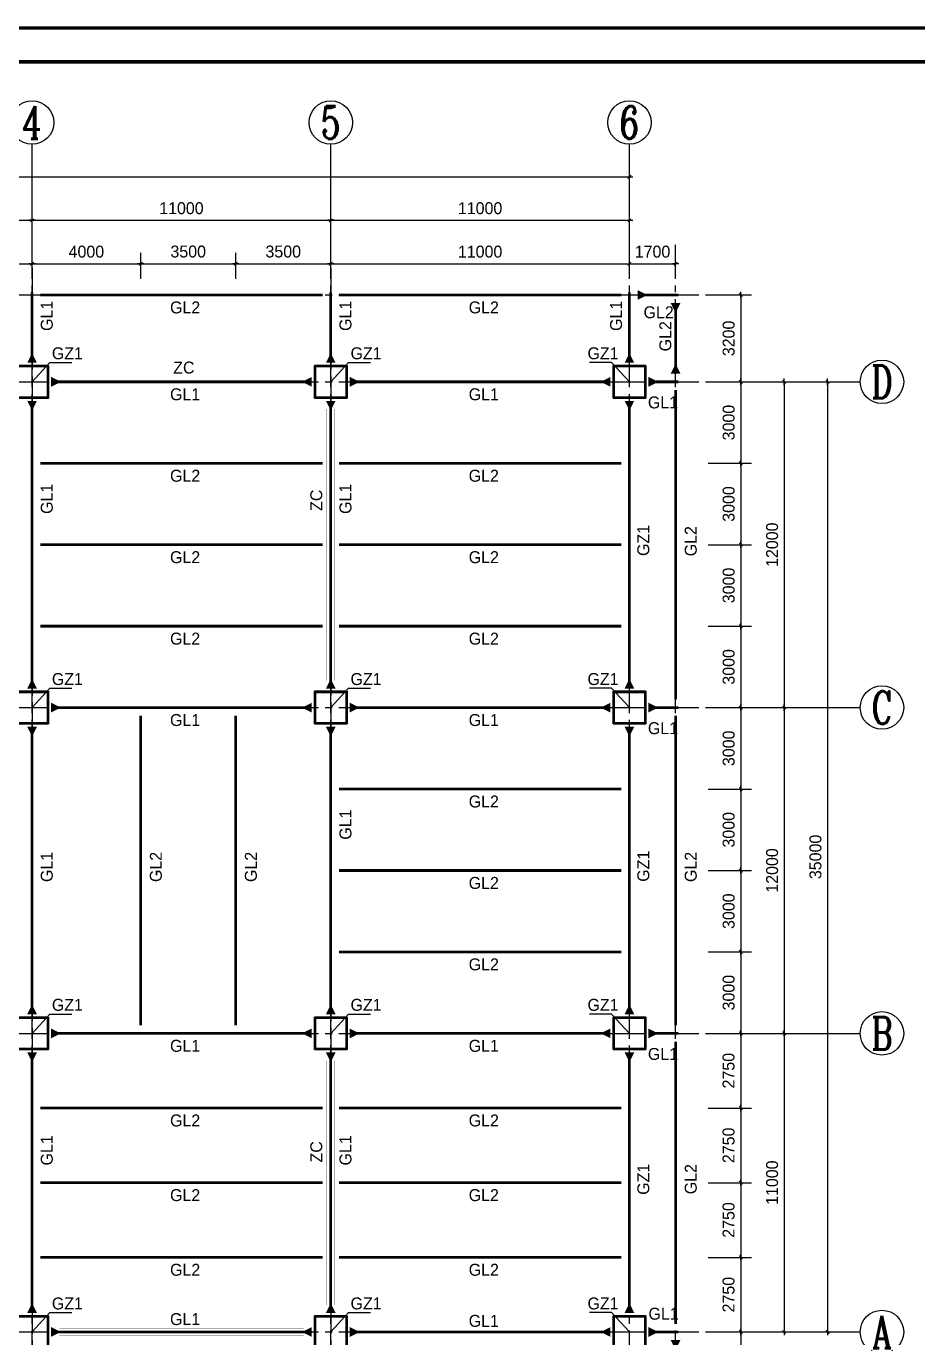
# Model space of a CAD drawing. Extents: x 31132 to 885236, y 345273 to 1212165.
# Drawn here: x 125258 to 141675, y 544387 to 568543 of the extents above; entities that cross this region are included whole.
import ezdxf
from ezdxf.enums import TextEntityAlignment as Align

# ---------------------------------------------------------------- set-up
doc = ezdxf.new("R2010")
doc.units = 0
doc.header["$LTSCALE"] = 1000
doc.linetypes.add('2', pattern=[30, 9, -6, 9, -6])
doc.linetypes.add('CENTER', pattern=[2, 1.25, -0.25, 0.25, -0.25])
doc.layers.get('0').update_dxf_attribs({"linetype": 'CONTINUOUS'})
doc.layers.get('Defpoints').update_dxf_attribs({"linetype": 'CONTINUOUS'})
for name, color, linetype in [('AXIS', 253, 'CENTER'), ('AXIS_NUM', 7, 'CONTINUOUS'), ('TK', 4, 'CONTINUOUS'), ('实线', 7, 'CONTINUOUS'), ('支撑构件', 6, '2'), ('文字说明', 7, 'CONTINUOUS'), ('详图', 9, 'CONTINUOUS'), ('轴线标注', 7, 'CONTINUOUS'), ('钢柱', 2, 'CONTINUOUS')]:
    doc.layers.add(name, color=color, linetype=linetype)
doc.styles.add('STYLE1', font='')
doc.styles.add('TSSD_Axis', font='complex.shx', dxfattribs={"width": 0.7, "bigfont": 'hztxt.shx'})
doc.styles.get('STYLE1').set_extended_font_data('Structure Fonts')
doc.dimstyles.new('副本 DIM200', dxfattribs={"dimtxt": 220, "dimasz": 0.3, "dimexe": 200, "dimexo": 200, "dimgap": 100, "dimtad": 1, "dimdec": 0, "dimlfac": 2, "dimzin": 0, "dimdsep": 46, "dimtxsty": 'STYLE1', "dimblk": 'Studio2', "dimcen": 0, "dimdle": 200, "dimclrd": 6, "dimclre": 6, "dimclrt": 7, "dimazin": 0, "dimtfac": 1, "dimtdec": 0, "dimtix": 1, "dimtmove": 2, "dimatfit": 3, "dimldrblk": 'Studio2', "dimfxl": 200, "dimtolj": 1, "dimtzin": 0, "dimarcsym": 0})

# ---------------------------------------------------------------- blocks, each defined once
blk = doc.blocks.new('Studio2')
blk.add_line((-200, 0), (200, 0))
blk.add_lwpolyline([(-106, -106, 60, 60, 0), (106, 106, 100, 100, 0)], format="xyseb")
blk = doc.blocks.new('*D1901')
at = {"layer": 'Defpoints', "color": 0, "transparency": 16777216}
for p in [(137617, 563593), (137617, 561993), (138416, 561993)]:
    blk.add_point(p, dxfattribs=at)
at = {"layer": '轴线标注', "color": 6, "lineweight": -2, "transparency": 16777216}
for p, q in [((137817, 563593), (138616, 563593)), ((138416, 563593), (138416, 561993)), ((137817, 561993), (138616, 561993))]:
    blk.add_line(p, q, dxfattribs=at)
at = {"layer": '轴线标注', "color": 6, "lineweight": -2, "transparency": 16777216, "xscale": 0.3, "yscale": 0.3, "zscale": 0.3}
for p, rotation in [((138416, 563593), 90), ((138416, 561993), 270)]:
    blk.add_blockref('Studio2', p, dxfattribs=dict(at, rotation=rotation))
at = {"layer": '轴线标注', "color": 7, "transparency": 16777216, "insert": (138194, 562793), "char_height": 220, "attachment_point": 5, "rotation": 90, "style": 'STYLE1'}
blk.add_mtext('\\A1;3200', dxfattribs=at)
blk = doc.blocks.new('*D1902')
at = {"layer": 'Defpoints', "color": 0, "transparency": 16777216}
for p in [(137617, 561993), (137617, 560493), (138416, 560493)]:
    blk.add_point(p, dxfattribs=at)
at = {"layer": '轴线标注', "color": 6, "lineweight": -2, "transparency": 16777216}
for p, q in [((137817, 561993), (138616, 561993)), ((138416, 561993), (138416, 560493)), ((137817, 560493), (138616, 560493))]:
    blk.add_line(p, q, dxfattribs=at)
at = {"layer": '轴线标注', "color": 6, "lineweight": -2, "transparency": 16777216, "xscale": 0.3, "yscale": 0.3, "zscale": 0.3}
for p, rotation in [((138416, 561993), 90), ((138416, 560493), 270)]:
    blk.add_blockref('Studio2', p, dxfattribs=dict(at, rotation=rotation))
at = {"layer": '轴线标注', "color": 7, "transparency": 16777216, "insert": (138194, 561243), "char_height": 220, "attachment_point": 5, "rotation": 90, "style": 'STYLE1'}
blk.add_mtext('\\A1;3000', dxfattribs=at)
blk = doc.blocks.new('*D1903')
at = {"layer": 'Defpoints', "color": 0, "transparency": 16777216}
for p in [(138417, 561993), (138417, 555993), (139216, 555993)]:
    blk.add_point(p, dxfattribs=at)
at = {"layer": '轴线标注', "color": 6, "lineweight": -2, "transparency": 16777216}
for p, q in [((138617, 561993), (139416, 561993)), ((139216, 561993), (139216, 555993)), ((138617, 555993), (139416, 555993))]:
    blk.add_line(p, q, dxfattribs=at)
at = {"layer": '轴线标注', "color": 6, "lineweight": -2, "transparency": 16777216, "xscale": 0.3, "yscale": 0.3, "zscale": 0.3}
for p, rotation in [((139216, 561993), 90), ((139216, 555993), 270)]:
    blk.add_blockref('Studio2', p, dxfattribs=dict(at, rotation=rotation))
at = {"layer": '轴线标注', "color": 7, "transparency": 16777216, "insert": (138994, 558993), "char_height": 220, "attachment_point": 5, "rotation": 90, "style": 'STYLE1'}
blk.add_mtext('\\A1;12000', dxfattribs=at)
blk = doc.blocks.new('*D1904')
at = {"layer": 'Defpoints', "color": 0, "transparency": 16777216}
for p in [(139217, 561993), (139217, 544493), (140016, 544493)]:
    blk.add_point(p, dxfattribs=at)
at = {"layer": '轴线标注', "color": 6, "lineweight": -2, "transparency": 16777216}
for p, q in [((139417, 561993), (140216, 561993)), ((140016, 561993), (140016, 544493)), ((139417, 544493), (140216, 544493))]:
    blk.add_line(p, q, dxfattribs=at)
at = {"layer": '轴线标注', "color": 6, "lineweight": -2, "transparency": 16777216, "xscale": 0.3, "yscale": 0.3, "zscale": 0.3}
for p, rotation in [((140016, 561993), 90), ((140016, 544493), 270)]:
    blk.add_blockref('Studio2', p, dxfattribs=dict(at, rotation=rotation))
at = {"layer": '轴线标注', "color": 7, "transparency": 16777216, "insert": (139792, 553243), "char_height": 220, "attachment_point": 5, "rotation": 90, "style": 'STYLE1'}
blk.add_mtext('\\A1;35000', dxfattribs=at)
blk = doc.blocks.new('*D1905')
at = {"layer": 'Defpoints', "color": 0, "transparency": 16777216}
for p in [(137617, 560493), (137617, 558993), (138416, 558993)]:
    blk.add_point(p, dxfattribs=at)
at = {"layer": '轴线标注', "color": 6, "lineweight": -2, "transparency": 16777216}
for p, q in [((137817, 560493), (138616, 560493)), ((138416, 560493), (138416, 558993)), ((137817, 558993), (138616, 558993))]:
    blk.add_line(p, q, dxfattribs=at)
at = {"layer": '轴线标注', "color": 6, "lineweight": -2, "transparency": 16777216, "xscale": 0.3, "yscale": 0.3, "zscale": 0.3}
for p, rotation in [((138416, 560493), 90), ((138416, 558993), 270)]:
    blk.add_blockref('Studio2', p, dxfattribs=dict(at, rotation=rotation))
at = {"layer": '轴线标注', "color": 7, "transparency": 16777216, "insert": (138194, 559743), "char_height": 220, "attachment_point": 5, "rotation": 90, "style": 'STYLE1'}
blk.add_mtext('\\A1;3000', dxfattribs=at)
blk = doc.blocks.new('*D1906')
at = {"layer": 'Defpoints', "color": 0, "transparency": 16777216}
for p in [(137617, 558993), (137617, 557493), (138416, 557493)]:
    blk.add_point(p, dxfattribs=at)
at = {"layer": '轴线标注', "color": 6, "lineweight": -2, "transparency": 16777216}
for p, q in [((137817, 558993), (138616, 558993)), ((138416, 558993), (138416, 557493)), ((137817, 557493), (138616, 557493))]:
    blk.add_line(p, q, dxfattribs=at)
at = {"layer": '轴线标注', "color": 6, "lineweight": -2, "transparency": 16777216, "xscale": 0.3, "yscale": 0.3, "zscale": 0.3}
for p, rotation in [((138416, 558993), 90), ((138416, 557493), 270)]:
    blk.add_blockref('Studio2', p, dxfattribs=dict(at, rotation=rotation))
at = {"layer": '轴线标注', "color": 7, "transparency": 16777216, "insert": (138194, 558243), "char_height": 220, "attachment_point": 5, "rotation": 90, "style": 'STYLE1'}
blk.add_mtext('\\A1;3000', dxfattribs=at)
blk = doc.blocks.new('*D1907')
at = {"layer": 'Defpoints', "color": 0, "transparency": 16777216}
for p in [(137617, 557493), (137617, 555993), (138416, 555993)]:
    blk.add_point(p, dxfattribs=at)
at = {"layer": '轴线标注', "color": 6, "lineweight": -2, "transparency": 16777216}
for p, q in [((137817, 557493), (138616, 557493)), ((138416, 557493), (138416, 555993)), ((137817, 555993), (138616, 555993))]:
    blk.add_line(p, q, dxfattribs=at)
at = {"layer": '轴线标注', "color": 6, "lineweight": -2, "transparency": 16777216, "xscale": 0.3, "yscale": 0.3, "zscale": 0.3}
for p, rotation in [((138416, 557493), 90), ((138416, 555993), 270)]:
    blk.add_blockref('Studio2', p, dxfattribs=dict(at, rotation=rotation))
at = {"layer": '轴线标注', "color": 7, "transparency": 16777216, "insert": (138194, 556743), "char_height": 220, "attachment_point": 5, "rotation": 90, "style": 'STYLE1'}
blk.add_mtext('\\A1;3000', dxfattribs=at)
blk = doc.blocks.new('*D1908')
at = {"layer": 'Defpoints', "color": 0, "transparency": 16777216}
for p in [(137617, 555993), (137617, 554493), (138416, 554493)]:
    blk.add_point(p, dxfattribs=at)
at = {"layer": '轴线标注', "color": 6, "lineweight": -2, "transparency": 16777216}
for p, q in [((137817, 555993), (138616, 555993)), ((138416, 555993), (138416, 554493)), ((137817, 554493), (138616, 554493))]:
    blk.add_line(p, q, dxfattribs=at)
at = {"layer": '轴线标注', "color": 6, "lineweight": -2, "transparency": 16777216, "xscale": 0.3, "yscale": 0.3, "zscale": 0.3}
for p, rotation in [((138416, 555993), 90), ((138416, 554493), 270)]:
    blk.add_blockref('Studio2', p, dxfattribs=dict(at, rotation=rotation))
at = {"layer": '轴线标注', "color": 7, "transparency": 16777216, "insert": (138194, 555243), "char_height": 220, "attachment_point": 5, "rotation": 90, "style": 'STYLE1'}
blk.add_mtext('\\A1;3000', dxfattribs=at)
blk = doc.blocks.new('*D1909')
at = {"layer": 'Defpoints', "color": 0, "transparency": 16777216}
for p in [(137617, 554493), (137617, 552993), (138416, 552993)]:
    blk.add_point(p, dxfattribs=at)
at = {"layer": '轴线标注', "color": 6, "lineweight": -2, "transparency": 16777216}
for p, q in [((137817, 554493), (138616, 554493)), ((138416, 554493), (138416, 552993)), ((137817, 552993), (138616, 552993))]:
    blk.add_line(p, q, dxfattribs=at)
at = {"layer": '轴线标注', "color": 6, "lineweight": -2, "transparency": 16777216, "xscale": 0.3, "yscale": 0.3, "zscale": 0.3}
for p, rotation in [((138416, 554493), 90), ((138416, 552993), 270)]:
    blk.add_blockref('Studio2', p, dxfattribs=dict(at, rotation=rotation))
at = {"layer": '轴线标注', "color": 7, "transparency": 16777216, "insert": (138194, 553743), "char_height": 220, "attachment_point": 5, "rotation": 90, "style": 'STYLE1'}
blk.add_mtext('\\A1;3000', dxfattribs=at)
blk = doc.blocks.new('*D1910')
at = {"layer": 'Defpoints', "color": 0, "transparency": 16777216}
for p in [(137617, 552993), (137617, 551493), (138416, 551493)]:
    blk.add_point(p, dxfattribs=at)
at = {"layer": '轴线标注', "color": 6, "lineweight": -2, "transparency": 16777216}
for p, q in [((137817, 552993), (138616, 552993)), ((138416, 552993), (138416, 551493)), ((137817, 551493), (138616, 551493))]:
    blk.add_line(p, q, dxfattribs=at)
at = {"layer": '轴线标注', "color": 6, "lineweight": -2, "transparency": 16777216, "xscale": 0.3, "yscale": 0.3, "zscale": 0.3}
for p, rotation in [((138416, 552993), 90), ((138416, 551493), 270)]:
    blk.add_blockref('Studio2', p, dxfattribs=dict(at, rotation=rotation))
at = {"layer": '轴线标注', "color": 7, "transparency": 16777216, "insert": (138194, 552243), "char_height": 220, "attachment_point": 5, "rotation": 90, "style": 'STYLE1'}
blk.add_mtext('\\A1;3000', dxfattribs=at)
blk = doc.blocks.new('*D1911')
at = {"layer": 'Defpoints', "color": 0, "transparency": 16777216}
for p in [(137617, 551493), (137617, 549993), (138416, 549993)]:
    blk.add_point(p, dxfattribs=at)
at = {"layer": '轴线标注', "color": 6, "lineweight": -2, "transparency": 16777216}
for p, q in [((137817, 551493), (138616, 551493)), ((138416, 551493), (138416, 549993)), ((137817, 549993), (138616, 549993))]:
    blk.add_line(p, q, dxfattribs=at)
at = {"layer": '轴线标注', "color": 6, "lineweight": -2, "transparency": 16777216, "xscale": 0.3, "yscale": 0.3, "zscale": 0.3}
for p, rotation in [((138416, 551493), 90), ((138416, 549993), 270)]:
    blk.add_blockref('Studio2', p, dxfattribs=dict(at, rotation=rotation))
at = {"layer": '轴线标注', "color": 7, "transparency": 16777216, "insert": (138194, 550743), "char_height": 220, "attachment_point": 5, "rotation": 90, "style": 'STYLE1'}
blk.add_mtext('\\A1;3000', dxfattribs=at)
blk = doc.blocks.new('*D1912')
at = {"layer": 'Defpoints', "color": 0, "transparency": 16777216}
for p in [(137617, 549993), (137617, 548618), (138416, 548618)]:
    blk.add_point(p, dxfattribs=at)
at = {"layer": '轴线标注', "color": 6, "lineweight": -2, "transparency": 16777216}
for p, q in [((137817, 549993), (138616, 549993)), ((138416, 549993), (138416, 548618)), ((137817, 548618), (138616, 548618))]:
    blk.add_line(p, q, dxfattribs=at)
at = {"layer": '轴线标注', "color": 6, "lineweight": -2, "transparency": 16777216, "xscale": 0.3, "yscale": 0.3, "zscale": 0.3}
for p, rotation in [((138416, 549993), 90), ((138416, 548618), 270)]:
    blk.add_blockref('Studio2', p, dxfattribs=dict(at, rotation=rotation))
at = {"layer": '轴线标注', "color": 7, "transparency": 16777216, "insert": (138192, 549306), "char_height": 220, "attachment_point": 5, "rotation": 90, "style": 'STYLE1'}
blk.add_mtext('\\A1;2750', dxfattribs=at)
blk = doc.blocks.new('*D1913')
at = {"layer": 'Defpoints', "color": 0, "transparency": 16777216}
for p in [(137617, 548618), (137617, 547243), (138416, 547243)]:
    blk.add_point(p, dxfattribs=at)
at = {"layer": '轴线标注', "color": 6, "lineweight": -2, "transparency": 16777216}
for p, q in [((137817, 548618), (138616, 548618)), ((138416, 548618), (138416, 547243)), ((137817, 547243), (138616, 547243))]:
    blk.add_line(p, q, dxfattribs=at)
at = {"layer": '轴线标注', "color": 6, "lineweight": -2, "transparency": 16777216, "xscale": 0.3, "yscale": 0.3, "zscale": 0.3}
for p, rotation in [((138416, 548618), 90), ((138416, 547243), 270)]:
    blk.add_blockref('Studio2', p, dxfattribs=dict(at, rotation=rotation))
at = {"layer": '轴线标注', "color": 7, "transparency": 16777216, "insert": (138192, 547931), "char_height": 220, "attachment_point": 5, "rotation": 90, "style": 'STYLE1'}
blk.add_mtext('\\A1;2750', dxfattribs=at)
blk = doc.blocks.new('*D1914')
at = {"layer": 'Defpoints', "color": 0, "transparency": 16777216}
for p in [(137617, 547243), (137617, 545868), (138416, 545868)]:
    blk.add_point(p, dxfattribs=at)
at = {"layer": '文字说明', "color": 6, "lineweight": -2, "transparency": 16777216}
for p, q in [((137817, 547243), (138616, 547243)), ((138416, 547243), (138416, 545868)), ((137817, 545868), (138616, 545868))]:
    blk.add_line(p, q, dxfattribs=at)
at = {"layer": '文字说明', "color": 6, "lineweight": -2, "transparency": 16777216, "xscale": 0.3, "yscale": 0.3, "zscale": 0.3}
for p, rotation in [((138416, 547243), 90), ((138416, 545868), 270)]:
    blk.add_blockref('Studio2', p, dxfattribs=dict(at, rotation=rotation))
at = {"layer": '文字说明', "color": 7, "transparency": 16777216, "insert": (138192, 546556), "char_height": 220, "attachment_point": 5, "rotation": 90, "style": 'STYLE1'}
blk.add_mtext('\\A1;2750', dxfattribs=at)
blk = doc.blocks.new('*D1915')
at = {"layer": 'Defpoints', "color": 0, "transparency": 16777216}
for p in [(137617, 545868), (137617, 544493), (138416, 544493)]:
    blk.add_point(p, dxfattribs=at)
at = {"layer": '轴线标注', "color": 6, "lineweight": -2, "transparency": 16777216}
for p, q in [((137817, 545868), (138616, 545868)), ((138416, 545868), (138416, 544493)), ((137817, 544493), (138616, 544493))]:
    blk.add_line(p, q, dxfattribs=at)
at = {"layer": '轴线标注', "color": 6, "lineweight": -2, "transparency": 16777216, "xscale": 0.3, "yscale": 0.3, "zscale": 0.3}
for p, rotation in [((138416, 545868), 90), ((138416, 544493), 270)]:
    blk.add_blockref('Studio2', p, dxfattribs=dict(at, rotation=rotation))
at = {"layer": '轴线标注', "color": 7, "transparency": 16777216, "insert": (138192, 545181), "char_height": 220, "attachment_point": 5, "rotation": 90, "style": 'STYLE1'}
blk.add_mtext('\\A1;2750', dxfattribs=at)
blk = doc.blocks.new('*D1916')
at = {"layer": 'Defpoints', "color": 0, "transparency": 16777216}
for p in [(138417, 555993), (138417, 549993), (139216, 549993)]:
    blk.add_point(p, dxfattribs=at)
at = {"layer": '轴线标注', "color": 6, "lineweight": -2, "transparency": 16777216}
for p, q in [((138617, 555993), (139416, 555993)), ((139216, 555993), (139216, 549993)), ((138617, 549993), (139416, 549993))]:
    blk.add_line(p, q, dxfattribs=at)
at = {"layer": '轴线标注', "color": 6, "lineweight": -2, "transparency": 16777216, "xscale": 0.3, "yscale": 0.3, "zscale": 0.3}
for p, rotation in [((139216, 555993), 90), ((139216, 549993), 270)]:
    blk.add_blockref('Studio2', p, dxfattribs=dict(at, rotation=rotation))
at = {"layer": '轴线标注', "color": 7, "transparency": 16777216, "insert": (138994, 552993), "char_height": 220, "attachment_point": 5, "rotation": 90, "style": 'STYLE1'}
blk.add_mtext('\\A1;12000', dxfattribs=at)
blk = doc.blocks.new('*D1917')
at = {"layer": 'Defpoints', "color": 0, "transparency": 16777216}
for p in [(138417, 549993), (138417, 544493), (139216, 544493)]:
    blk.add_point(p, dxfattribs=at)
at = {"layer": '轴线标注', "color": 6, "lineweight": -2, "transparency": 16777216}
for p, q in [((138617, 549993), (139416, 549993)), ((139216, 549993), (139216, 544493)), ((138617, 544493), (139416, 544493))]:
    blk.add_line(p, q, dxfattribs=at)
at = {"layer": '轴线标注', "color": 6, "lineweight": -2, "transparency": 16777216, "xscale": 0.3, "yscale": 0.3, "zscale": 0.3}
for p, rotation in [((139216, 549993), 90), ((139216, 544493), 270)]:
    blk.add_blockref('Studio2', p, dxfattribs=dict(at, rotation=rotation))
at = {"layer": '轴线标注', "color": 7, "transparency": 16777216, "insert": (138994, 547243), "char_height": 220, "attachment_point": 5, "rotation": 90, "style": 'STYLE1'}
blk.add_mtext('\\A1;11000', dxfattribs=at)
blk = doc.blocks.new('*D1918')
at = {"layer": 'Defpoints', "color": 0, "transparency": 16777216}
for p in [(137617, 544493), (137617, 542893), (138416, 542893)]:
    blk.add_point(p, dxfattribs=at)
at = {"layer": '轴线标注', "color": 6, "lineweight": -2, "transparency": 16777216}
for p, q in [((137817, 544493), (138616, 544493)), ((138416, 544493), (138416, 542893)), ((137817, 542893), (138616, 542893))]:
    blk.add_line(p, q, dxfattribs=at)
at = {"layer": '轴线标注', "color": 6, "lineweight": -2, "transparency": 16777216, "xscale": 0.3, "yscale": 0.3, "zscale": 0.3}
for p, rotation in [((138416, 544493), 90), ((138416, 542893), 270)]:
    blk.add_blockref('Studio2', p, dxfattribs=dict(at, rotation=rotation))
at = {"layer": '轴线标注', "color": 7, "transparency": 16777216, "insert": (138194, 543693), "char_height": 220, "attachment_point": 5, "rotation": 90, "style": 'STYLE1'}
blk.add_mtext('\\A1;3200', dxfattribs=at)
blk = doc.blocks.new('*D1959')
at = {"layer": 'Defpoints', "color": 0, "transparency": 16777216}
for p in [(136366, 565768), (108866, 564493), (136366, 564493)]:
    blk.add_point(p, dxfattribs=at)
at = {"layer": '轴线标注', "color": 6, "lineweight": -2, "transparency": 16777216}
for p, q in [((108866, 564693), (108866, 565968)), ((108866, 565768), (136366, 565768)), ((136366, 564693), (136366, 565968))]:
    blk.add_line(p, q, dxfattribs=at)
at = {"layer": '轴线标注', "color": 6, "lineweight": -2, "transparency": 16777216, "xscale": 0.3, "yscale": 0.3, "zscale": 0.3, "rotation": 180}
blk.add_blockref('Studio2', (108866, 565768), dxfattribs=at)
at = {"layer": '轴线标注', "color": 6, "lineweight": -2, "transparency": 16777216, "xscale": 0.3, "yscale": 0.3, "zscale": 0.3}
blk.add_blockref('Studio2', (136366, 565768), dxfattribs=at)
at = {"layer": '轴线标注', "color": 7, "transparency": 16777216, "insert": (122616, 565992), "char_height": 220, "attachment_point": 5, "style": 'STYLE1'}
blk.add_mtext('\\A1;55000', dxfattribs=at)
blk = doc.blocks.new('*D1965')
at = {"layer": 'Defpoints', "color": 0, "transparency": 16777216}
for p in [(125366, 564168), (123516, 563693), (125366, 563693)]:
    blk.add_point(p, dxfattribs=at)
at = {"layer": '轴线标注', "color": 6, "lineweight": -2, "transparency": 16777216}
for p, q in [((123516, 563893), (123516, 564368)), ((125366, 563893), (125366, 564368)), ((123516, 564168), (125366, 564168))]:
    blk.add_line(p, q, dxfattribs=at)
at = {"layer": '轴线标注', "color": 6, "lineweight": -2, "transparency": 16777216, "xscale": 0.3, "yscale": 0.3, "zscale": 0.3, "rotation": 180}
blk.add_blockref('Studio2', (123516, 564168), dxfattribs=at)
at = {"layer": '轴线标注', "color": 6, "lineweight": -2, "transparency": 16777216, "xscale": 0.3, "yscale": 0.3, "zscale": 0.3}
blk.add_blockref('Studio2', (125366, 564168), dxfattribs=at)
at = {"layer": '轴线标注', "color": 7, "transparency": 16777216, "insert": (124441, 564390), "char_height": 220, "attachment_point": 5, "style": 'STYLE1'}
blk.add_mtext('\\A1;3700', dxfattribs=at)
blk = doc.blocks.new('*D1966')
at = {"layer": 'Defpoints', "color": 0, "transparency": 16777216}
for p in [(127366, 564168), (125366, 563693), (127366, 563693)]:
    blk.add_point(p, dxfattribs=at)
at = {"layer": '轴线标注', "color": 6, "lineweight": -2, "transparency": 16777216}
for p, q in [((125366, 563893), (125366, 564368)), ((127366, 563893), (127366, 564368)), ((125366, 564168), (127366, 564168))]:
    blk.add_line(p, q, dxfattribs=at)
at = {"layer": '轴线标注', "color": 6, "lineweight": -2, "transparency": 16777216, "xscale": 0.3, "yscale": 0.3, "zscale": 0.3, "rotation": 180}
blk.add_blockref('Studio2', (125366, 564168), dxfattribs=at)
at = {"layer": '轴线标注', "color": 6, "lineweight": -2, "transparency": 16777216, "xscale": 0.3, "yscale": 0.3, "zscale": 0.3}
blk.add_blockref('Studio2', (127366, 564168), dxfattribs=at)
at = {"layer": '轴线标注', "color": 7, "transparency": 16777216, "insert": (126366, 564390), "char_height": 220, "attachment_point": 5, "style": 'STYLE1'}
blk.add_mtext('\\A1;4000', dxfattribs=at)
blk = doc.blocks.new('*D1967')
at = {"layer": 'Defpoints', "color": 0, "transparency": 16777216}
for p in [(129116, 564168), (127366, 563693), (129116, 563693)]:
    blk.add_point(p, dxfattribs=at)
at = {"layer": '轴线标注', "color": 6, "lineweight": -2, "transparency": 16777216}
for p, q in [((127366, 563893), (127366, 564368)), ((129116, 563893), (129116, 564368)), ((127366, 564168), (129116, 564168))]:
    blk.add_line(p, q, dxfattribs=at)
at = {"layer": '轴线标注', "color": 6, "lineweight": -2, "transparency": 16777216, "xscale": 0.3, "yscale": 0.3, "zscale": 0.3, "rotation": 180}
blk.add_blockref('Studio2', (127366, 564168), dxfattribs=at)
at = {"layer": '轴线标注', "color": 6, "lineweight": -2, "transparency": 16777216, "xscale": 0.3, "yscale": 0.3, "zscale": 0.3}
blk.add_blockref('Studio2', (129116, 564168), dxfattribs=at)
at = {"layer": '轴线标注', "color": 7, "transparency": 16777216, "insert": (128241, 564392), "char_height": 220, "attachment_point": 5, "style": 'STYLE1'}
blk.add_mtext('\\A1;3500', dxfattribs=at)
blk = doc.blocks.new('*D1968')
at = {"layer": 'Defpoints', "color": 0, "transparency": 16777216}
for p in [(130866, 564168), (129116, 563693), (130866, 563693)]:
    blk.add_point(p, dxfattribs=at)
at = {"layer": '轴线标注', "color": 6, "lineweight": -2, "transparency": 16777216}
for p, q in [((129116, 563893), (129116, 564368)), ((130866, 563893), (130866, 564368)), ((129116, 564168), (130866, 564168))]:
    blk.add_line(p, q, dxfattribs=at)
at = {"layer": '轴线标注', "color": 6, "lineweight": -2, "transparency": 16777216, "xscale": 0.3, "yscale": 0.3, "zscale": 0.3, "rotation": 180}
blk.add_blockref('Studio2', (129116, 564168), dxfattribs=at)
at = {"layer": '轴线标注', "color": 6, "lineweight": -2, "transparency": 16777216, "xscale": 0.3, "yscale": 0.3, "zscale": 0.3}
blk.add_blockref('Studio2', (130866, 564168), dxfattribs=at)
at = {"layer": '轴线标注', "color": 7, "transparency": 16777216, "insert": (129991, 564392), "char_height": 220, "attachment_point": 5, "style": 'STYLE1'}
blk.add_mtext('\\A1;3500', dxfattribs=at)
blk = doc.blocks.new('*D1969')
at = {"layer": 'Defpoints', "color": 0, "transparency": 16777216}
for p in [(136366, 564168), (130866, 563693), (136366, 563693)]:
    blk.add_point(p, dxfattribs=at)
at = {"layer": '轴线标注', "color": 6, "lineweight": -2, "transparency": 16777216}
for p, q in [((130866, 563893), (130866, 564368)), ((136366, 563893), (136366, 564368)), ((130866, 564168), (136366, 564168))]:
    blk.add_line(p, q, dxfattribs=at)
at = {"layer": '轴线标注', "color": 6, "lineweight": -2, "transparency": 16777216, "xscale": 0.3, "yscale": 0.3, "zscale": 0.3, "rotation": 180}
blk.add_blockref('Studio2', (130866, 564168), dxfattribs=at)
at = {"layer": '轴线标注', "color": 6, "lineweight": -2, "transparency": 16777216, "xscale": 0.3, "yscale": 0.3, "zscale": 0.3}
blk.add_blockref('Studio2', (136366, 564168), dxfattribs=at)
at = {"layer": '轴线标注', "color": 7, "transparency": 16777216, "insert": (133616, 564390), "char_height": 220, "attachment_point": 5, "style": 'STYLE1'}
blk.add_mtext('\\A1;11000', dxfattribs=at)
blk = doc.blocks.new('*D1970')
at = {"layer": 'Defpoints', "color": 0, "transparency": 16777216}
for p in [(137216, 564168), (136366, 563693), (137216, 563693)]:
    blk.add_point(p, dxfattribs=at)
at = {"layer": '轴线标注', "color": 6, "lineweight": -2, "transparency": 16777216}
for p, q in [((136366, 563893), (136366, 564368)), ((137216, 563893), (137216, 564368)), ((136366, 564168), (136365, 564168)), ((136366, 564168), (137216, 564168)), ((137216, 564168), (137217, 564168))]:
    blk.add_line(p, q, dxfattribs=at)
at = {"layer": '轴线标注', "color": 6, "lineweight": -2, "transparency": 16777216, "xscale": 0.3, "yscale": 0.3, "zscale": 0.3}
blk.add_blockref('Studio2', (136366, 564168), dxfattribs=at)
at = {"layer": '轴线标注', "color": 6, "lineweight": -2, "transparency": 16777216, "xscale": 0.3, "yscale": 0.3, "zscale": 0.3, "rotation": 180}
blk.add_blockref('Studio2', (137216, 564168), dxfattribs=at)
at = {"layer": '轴线标注', "color": 7, "transparency": 16777216, "insert": (136791, 564390), "char_height": 220, "attachment_point": 5, "style": 'STYLE1'}
blk.add_mtext('\\A1;1700', dxfattribs=at)
blk = doc.blocks.new('*D1972')
at = {"layer": 'Defpoints', "color": 0, "transparency": 16777216}
for p in [(125366, 564968), (119866, 563693), (125366, 563693)]:
    blk.add_point(p, dxfattribs=at)
at = {"layer": '轴线标注', "color": 6, "lineweight": -2, "transparency": 16777216}
for p, q in [((119866, 563893), (119866, 565168)), ((125366, 563893), (125366, 565168)), ((119866, 564968), (125366, 564968))]:
    blk.add_line(p, q, dxfattribs=at)
at = {"layer": '轴线标注', "color": 6, "lineweight": -2, "transparency": 16777216, "xscale": 0.3, "yscale": 0.3, "zscale": 0.3, "rotation": 180}
blk.add_blockref('Studio2', (119866, 564968), dxfattribs=at)
at = {"layer": '轴线标注', "color": 6, "lineweight": -2, "transparency": 16777216, "xscale": 0.3, "yscale": 0.3, "zscale": 0.3}
blk.add_blockref('Studio2', (125366, 564968), dxfattribs=at)
at = {"layer": '轴线标注', "color": 7, "transparency": 16777216, "insert": (122616, 565190), "char_height": 220, "attachment_point": 5, "style": 'STYLE1'}
blk.add_mtext('\\A1;11000', dxfattribs=at)
blk = doc.blocks.new('*D1973')
at = {"layer": 'Defpoints', "color": 0, "transparency": 16777216}
for p in [(130866, 564968), (125366, 563693), (130866, 563693)]:
    blk.add_point(p, dxfattribs=at)
at = {"layer": '轴线标注', "color": 6, "lineweight": -2, "transparency": 16777216}
for p, q in [((125366, 563893), (125366, 565168)), ((130866, 563893), (130866, 565168)), ((125366, 564968), (130866, 564968))]:
    blk.add_line(p, q, dxfattribs=at)
at = {"layer": '轴线标注', "color": 6, "lineweight": -2, "transparency": 16777216, "xscale": 0.3, "yscale": 0.3, "zscale": 0.3, "rotation": 180}
blk.add_blockref('Studio2', (125366, 564968), dxfattribs=at)
at = {"layer": '轴线标注', "color": 6, "lineweight": -2, "transparency": 16777216, "xscale": 0.3, "yscale": 0.3, "zscale": 0.3}
blk.add_blockref('Studio2', (130866, 564968), dxfattribs=at)
at = {"layer": '轴线标注', "color": 7, "transparency": 16777216, "insert": (128116, 565190), "char_height": 220, "attachment_point": 5, "style": 'STYLE1'}
blk.add_mtext('\\A1;11000', dxfattribs=at)
blk = doc.blocks.new('*D1974')
at = {"layer": 'Defpoints', "color": 0, "transparency": 16777216}
for p in [(136366, 564968), (130866, 563693), (136366, 563693)]:
    blk.add_point(p, dxfattribs=at)
at = {"layer": '轴线标注', "color": 6, "lineweight": -2, "transparency": 16777216}
for p, q in [((130866, 563893), (130866, 565168)), ((136366, 563893), (136366, 565168)), ((130866, 564968), (136366, 564968))]:
    blk.add_line(p, q, dxfattribs=at)
at = {"layer": '轴线标注', "color": 6, "lineweight": -2, "transparency": 16777216, "xscale": 0.3, "yscale": 0.3, "zscale": 0.3, "rotation": 180}
blk.add_blockref('Studio2', (130866, 564968), dxfattribs=at)
at = {"layer": '轴线标注', "color": 6, "lineweight": -2, "transparency": 16777216, "xscale": 0.3, "yscale": 0.3, "zscale": 0.3}
blk.add_blockref('Studio2', (136366, 564968), dxfattribs=at)
at = {"layer": '轴线标注', "color": 7, "transparency": 16777216, "insert": (133616, 565190), "char_height": 220, "attachment_point": 5, "style": 'STYLE1'}
blk.add_mtext('\\A1;11000', dxfattribs=at)
blk = doc.blocks.new('ts_axno')
at = {"color": 0, "linetype": 'ByBlock', "lineweight": -2}
blk.add_circle((0, 0), 0.5, dxfattribs=at)
at = {"color": 0, "linetype": 'ByBlock', "lineweight": -2, "style": 'TSSD_Axis', "width": 0.7}
blk.add_attdef('A', text='', height=0.6, dxfattribs=at).set_placement((0, 0), align=Align.MIDDLE_CENTER)
blk = doc.blocks.new('GZ1')
at = {"layer": '钢柱', "lineweight": 35}
for p, q in [((300, 300), (-300, 300)), ((-300, 300), (-300, -300)), ((281, 281), (-281, 281)), ((-281, 281), (-281, -281)), ((281, -281), (281, 281)), ((300, -300), (300, 300)), ((-300, -300), (300, -300)), ((-281, -281), (281, -281))]:
    blk.add_line(p, q, dxfattribs=at)

msp = doc.modelspace()

# ---------------------------------------------------------------- linework, layer by layer
at = {"color": 3, "linetype": 'ByBlock'}
msp.add_line((136365.94, 561553.16), (136365.94, 561553.16), dxfattribs=at)
at = {"layer": 'AXIS', "ltscale": 0.5}
for p, q in [((125365.94, 541893.16), (125365.94, 564593.16)), ((130865.94, 541893.16), (130865.94, 564593.16)), ((136365.94, 541893.16), (136365.94, 564593.16)), ((137215.94, 541893.16), (137215.94, 564593.16)), ((125365.94, 564093.16), (125365.94, 541393.16)), ((130865.94, 564093.16), (130865.94, 541393.16)), ((106015.94, 563593.16), (138215.94, 563593.16)), ((106015.94, 561993.16), (138215.94, 561993.16)), ((106015.94, 555993.16), (138215.94, 555993.16)), ((106015.94, 549993.16), (138215.94, 549993.16)), ((106015.94, 544493.16), (138215.94, 544493.16))]:
    msp.add_line(p, q, dxfattribs=at)
at = {"layer": 'AXIS_NUM'}
for p, q in [((125365.94, 564581.44), (125365.94, 566368.16)), ((130865.94, 564581.44), (130865.94, 566368.16)), ((136365.94, 564581.44), (136365.94, 566368.16)), ((138215.94, 561993.16), (140615.94, 561993.16)), ((138215.94, 555993.16), (140615.94, 555993.16)), ((138215.94, 549993.16), (140615.94, 549993.16)), ((138215.94, 544493.16), (140615.94, 544493.16))]:
    msp.add_line(p, q, dxfattribs=at)
at = {"layer": 'TK', "const_width": 62.5}
for points in [[(98662.8, 531386.49), (98662.8, 568511.49), (151162.8, 568511.49), (151162.8, 531386.49)], [(101787.8, 532011.49), (101787.8, 567886.49), (150537.8, 567886.49), (150537.8, 532011.49)]]:
    msp.add_lwpolyline(points, close=True, dxfattribs=at)
at = {"layer": '实线', "color": 4, "linetype": 'Continuous', "lineweight": -3, "const_width": 50}
for points in [[(125365.94, 562343.16), (125365.94, 563643.16)], [(130865.94, 562343.16), (130865.94, 563643.16)], [(136365.94, 562343.16), (136365.94, 563643.16)], [(136515.94, 563593.16), (137265.94, 563593.16)], [(137215.94, 562143.16), (137215.94, 563443.16)], [(130515.94, 561993.16), (125715.94, 561993.16)], [(136015.94, 561993.16), (131215.94, 561993.16)], [(136715.94, 561993.16), (137265.94, 561993.16)], [(125365.94, 561593.16), (125365.94, 556343.16)], [(130865.94, 561593.16), (130865.94, 556393.16)], [(136365.94, 561593.16), (136365.94, 556343.16)], [(130515.94, 555993.16), (125715.94, 555993.16)], [(136015.94, 555993.16), (131215.94, 555993.16)], [(136715.94, 555993.16), (137265.94, 555993.16)], [(125365.94, 555643.16), (125365.94, 550343.16)], [(130865.94, 555643.16), (130865.94, 550343.16)], [(136365.94, 555643.16), (136365.94, 550343.16)], [(130515.94, 549993.16), (125715.94, 549993.16)], [(136015.94, 549993.16), (131215.94, 549993.16)], [(136765.94, 549993.16), (137265.94, 549993.16)], [(125365.94, 549643.16), (125365.94, 544843.16)], [(130865.94, 549643.16), (130865.94, 544843.16)], [(136365.94, 549643.16), (136365.94, 544843.16)], [(130515.94, 544493.16), (125715.94, 544493.16)], [(136015.94, 544493.16), (131215.94, 544493.16)], [(136715.94, 544493.16), (137265.94, 544493.16)]]:
    msp.add_lwpolyline(points, dxfattribs=at)
at = {"layer": '实线', "color": 3, "linetype": 'Continuous', "lineweight": -3, "const_width": 50}
for points in [[(125515.94, 563593.16), (130715.94, 563593.16)], [(131015.94, 563593.16), (136215.94, 563593.16)], [(137215.94, 561843.16), (137215.94, 556143.16)], [(125515.94, 560493.16), (130715.94, 560493.16)], [(131015.94, 560493.16), (136215.94, 560493.16)], [(125515.94, 558993.16), (130715.94, 558993.16)], [(131015.94, 558993.16), (136215.94, 558993.16)], [(125515.94, 557493.16), (130715.94, 557493.16)], [(131015.94, 557493.16), (136215.94, 557493.16)], [(127365.94, 555843.16), (127365.94, 550143.16)], [(129115.94, 555843.16), (129115.94, 550143.16)], [(137215.94, 555843.16), (137215.94, 550143.16)], [(131015.94, 554493.16), (136215.94, 554493.16)], [(131015.94, 552993.16), (136215.94, 552993.16)], [(131015.94, 551493.16), (136215.94, 551493.16)], [(137215.94, 549843.16), (137215.94, 544643.16)], [(125515.94, 548618.16), (130715.94, 548618.16)], [(131015.94, 548618.16), (136215.94, 548618.16)], [(125515.94, 547243.16), (130715.94, 547243.16)], [(131015.94, 547243.16), (136215.94, 547243.16)], [(125515.94, 545868.16), (130715.94, 545868.16)], [(131015.94, 545868.16), (136215.94, 545868.16)]]:
    msp.add_lwpolyline(points, dxfattribs=at)
at = {"layer": '实线', "color": 4, "linetype": 'Continuous', "lineweight": -3}
for points in [[(136515.94, 563593.16, 180, 0, 0), (136695.94, 563593.16, 180, 0, 0)], [(137215.94, 563443.16, 180, 0, 0), (137215.94, 563263.16, 180, 0, 0)], [(125365.94, 562343.16, 180, 0, 0), (125365.94, 562523.16, 180, 0, 0)], [(130865.94, 562343.16, 180, 0, 0), (130865.94, 562523.16, 180, 0, 0)], [(136365.94, 562343.16, 180, 0, 0), (136365.94, 562523.16, 180, 0, 0)], [(137215.94, 562143.16, 180, 0, 0), (137215.94, 562323.16, 180, 0, 0)], [(125715.94, 561993.16, 180, 0, 0), (125895.94, 561993.16, 180, 0, 0)], [(130515.94, 561993.16, 180, 0, 0), (130335.94, 561993.16, 180, 0, 0)], [(131215.94, 561993.16, 180, 0, 0), (131395.94, 561993.16, 180, 0, 0)], [(136015.94, 561993.16, 180, 0, 0), (135835.94, 561993.16, 180, 0, 0)], [(136715.94, 561993.16, 180, 0, 0), (136895.94, 561993.16, 180, 0, 0)], [(125365.94, 561643.16, 180, 0, 0), (125365.94, 561463.16, 180, 0, 0)], [(130865.94, 561643.16, 180, 0, 0), (130865.94, 561463.16, 180, 0, 0)], [(136365.94, 561643.16, 180, 0, 0), (136365.94, 561463.16, 180, 0, 0)], [(125365.94, 556343.16, 180, 0, 0), (125365.94, 556523.16, 180, 0, 0)], [(130865.94, 556343.16, 180, 0, 0), (130865.94, 556523.16, 180, 0, 0)], [(136365.94, 556343.16, 180, 0, 0), (136365.94, 556523.16, 180, 0, 0)], [(125715.94, 555993.16, 180, 0, 0), (125895.94, 555993.16, 180, 0, 0)], [(130515.94, 555993.16, 180, 0, 0), (130335.94, 555993.16, 180, 0, 0)], [(131215.94, 555993.16, 180, 0, 0), (131395.94, 555993.16, 180, 0, 0)], [(136015.94, 555993.16, 180, 0, 0), (135835.94, 555993.16, 180, 0, 0)], [(136715.94, 555993.16, 180, 0, 0), (136895.94, 555993.16, 180, 0, 0)], [(125365.94, 555643.16, 180, 0, 0), (125365.94, 555463.16, 180, 0, 0)], [(130865.94, 555643.16, 180, 0, 0), (130865.94, 555463.16, 180, 0, 0)], [(136365.94, 555643.16, 180, 0, 0), (136365.94, 555463.16, 180, 0, 0)], [(125365.94, 550343.16, 180, 0, 0), (125365.94, 550523.16, 180, 0, 0)], [(130865.94, 550343.16, 180, 0, 0), (130865.94, 550523.16, 180, 0, 0)], [(136365.94, 550343.16, 180, 0, 0), (136365.94, 550523.16, 180, 0, 0)], [(125715.94, 549993.16, 180, 0, 0), (125895.94, 549993.16, 180, 0, 0)], [(130515.94, 549993.16, 180, 0, 0), (130335.94, 549993.16, 180, 0, 0)], [(131215.94, 549993.16, 180, 0, 0), (131395.94, 549993.16, 180, 0, 0)], [(136015.94, 549993.16, 180, 0, 0), (135835.94, 549993.16, 180, 0, 0)], [(136715.94, 549993.16, 180, 0, 0), (136895.94, 549993.16, 180, 0, 0)], [(125365.94, 549643.16, 180, 0, 0), (125365.94, 549463.16, 180, 0, 0)], [(130865.94, 549643.16, 180, 0, 0), (130865.94, 549463.16, 180, 0, 0)], [(136365.94, 549643.16, 180, 0, 0), (136365.94, 549463.16, 180, 0, 0)], [(125365.94, 544843.16, 180, 0, 0), (125365.94, 545023.16, 180, 0, 0)], [(130865.94, 544843.16, 180, 0, 0), (130865.94, 545023.16, 180, 0, 0)], [(136365.94, 544843.16, 180, 0, 0), (136365.94, 545023.16, 180, 0, 0)], [(125715.94, 544493.16, 180, 0, 0), (125895.94, 544493.16, 180, 0, 0)], [(130515.94, 544493.16, 180, 0, 0), (130335.94, 544493.16, 180, 0, 0)], [(131215.94, 544493.16, 180, 0, 0), (131395.94, 544493.16, 180, 0, 0)], [(136015.94, 544493.16, 180, 0, 0), (135835.94, 544493.16, 180, 0, 0)], [(136715.94, 544493.16, 180, 0, 0), (136895.94, 544493.16, 180, 0, 0)], [(137215.94, 544343.16, 180, 0, 0), (137215.94, 544163.16, 180, 0, 0)]]:
    msp.add_lwpolyline(points, format="xyseb", dxfattribs=at)
at = {"layer": '支撑构件', "ltscale": 0.01, "const_width": 4.5}
for points in [[(130365.94, 562063.16), (125865.94, 562063.16)], [(125865.94, 561923.16), (130365.94, 561923.16)], [(130795.94, 561493.16), (130795.94, 556493.16)], [(130935.94, 561493.16), (130935.94, 556493.16)], [(130795.94, 549493.16), (130795.94, 544993.16)], [(130935.94, 549493.16), (130935.94, 544993.16)], [(130365.94, 544563.16), (125865.94, 544563.16)], [(125865.94, 544423.16), (130365.94, 544423.16)]]:
    msp.add_lwpolyline(points, dxfattribs=at)
at = {"layer": '详图'}
for points in [[(125365.94, 561993.16), (125694.43, 562349.73), (126098.42, 562349.73)], [(130865.94, 561993.16), (131194.43, 562349.73), (131598.42, 562349.73)], [(136365.94, 561993.16), (136037.45, 562349.73), (135633.46, 562349.73)], [(125365.94, 555993.16), (125694.43, 556349.73), (126098.42, 556349.73)], [(130865.94, 555993.16), (131194.43, 556349.73), (131598.42, 556349.73)], [(136365.94, 555993.16), (136037.45, 556349.73), (135633.46, 556349.73)], [(125365.94, 549993.16), (125694.43, 550349.73), (126098.42, 550349.73)], [(130865.94, 549993.16), (131194.43, 550349.73), (131598.42, 550349.73)], [(136365.94, 549993.16), (136037.45, 550349.73), (135633.46, 550349.73)], [(125365.94, 544493.16), (125694.43, 544849.73), (126098.42, 544849.73)], [(130865.94, 544493.16), (131194.43, 544849.73), (131598.42, 544849.73)], [(136365.94, 544493.16), (136037.45, 544849.73), (135633.46, 544849.73)]]:
    msp.add_lwpolyline(points, dxfattribs=at)

# ---------------------------------------------------------------- block references
for p in [(125365.94, 561993.16), (130865.94, 561993.16), (136365.94, 561993.16), (125365.94, 555993.16), (130865.94, 555993.16), (136365.94, 555993.16), (125365.94, 549993.16), (130865.94, 549993.16), (136365.94, 549993.16), (125365.94, 544493.16), (130865.94, 544493.16), (136365.94, 544493.16)]:
    msp.add_blockref('GZ1', p)
at = {"layer": 'AXIS_NUM'}
ref = msp.add_blockref('ts_axno', (125365.94, 566768.44), dxfattribs=dict(at, xscale=800, yscale=800, zscale=800))
ref.add_attrib('1', '4', dxfattribs={"height": 600, "style": 'TSSD_Axis', "width": 0.7}).set_placement((125365.94, 566768.44), align=Align.MIDDLE_CENTER)
ref = msp.add_blockref('ts_axno', (130865.94, 566768.44), dxfattribs=dict(at, xscale=800, yscale=800, zscale=800))
ref.add_attrib('1', '5', dxfattribs={"height": 600, "style": 'TSSD_Axis', "width": 0.7}).set_placement((130865.94, 566768.44), align=Align.MIDDLE_CENTER)
ref = msp.add_blockref('ts_axno', (136365.94, 566768.44), dxfattribs=dict(at, xscale=800, yscale=800, zscale=800))
ref.add_attrib('1', '6', dxfattribs={"height": 600, "style": 'TSSD_Axis', "width": 0.7}).set_placement((136365.94, 566768.44), align=Align.MIDDLE_CENTER)
ref = msp.add_blockref('ts_axno', (141015.94, 561993.16), dxfattribs=dict(at, xscale=800, yscale=800, zscale=800))
ref.add_attrib('A', 'D', dxfattribs={"height": 600, "style": 'TSSD_Axis', "width": 0.7}).set_placement((141015.94, 561993.16), align=Align.MIDDLE_CENTER)
ref = msp.add_blockref('ts_axno', (141015.94, 555993.16), dxfattribs=dict(at, xscale=800, yscale=800, zscale=800))
ref.add_attrib('A', 'C', dxfattribs={"height": 600, "style": 'TSSD_Axis', "width": 0.7}).set_placement((141015.94, 555993.16), align=Align.MIDDLE_CENTER)
ref = msp.add_blockref('ts_axno', (141015.94, 549993.16), dxfattribs=dict(at, xscale=800, yscale=800, zscale=800))
ref.add_attrib('A', 'B', dxfattribs={"height": 600, "style": 'TSSD_Axis', "width": 0.7}).set_placement((141015.94, 549993.16), align=Align.MIDDLE_CENTER)
ref = msp.add_blockref('ts_axno', (141015.94, 544493.16), dxfattribs=dict(at, xscale=800, yscale=800, zscale=800))
ref.add_attrib('A', 'A', dxfattribs={"height": 600, "style": 'TSSD_Axis', "width": 0.7}).set_placement((141015.94, 544493.16), align=Align.MIDDLE_CENTER)

# ---------------------------------------------------------------- texts
at = {"layer": '文字说明', "style": 'STYLE1'}
for s, p in [('GL1', (125746.83, 562930.14)), ('GL1', (131246.83, 562930.14)), ('GL1', (136229.47, 562930.14)), ('GL2', (137136.88, 562553.93)), ('GL1', (125746.83, 559560.14)), ('ZC', (130709.28, 559615.41)), ('GL1', (131246.83, 559560.14)), ('GZ1', (136731.39, 558785.33)), ('GL2', (137604.76, 558780.14)), ('GL1', (131246.83, 553560.14)), ('GL1', (125746.83, 552780.14)), ('GL2', (127754.76, 552780.14)), ('GL2', (129504.76, 552780.14)), ('GZ1', (136731.39, 552785.33)), ('GL2', (137604.76, 552780.14)), ('GL1', (125746.83, 547560.14)), ('ZC', (130709.28, 547615.41)), ('GL1', (131246.83, 547560.14)), ('GZ1', (136731.39, 547019.93)), ('GL2', (137604.76, 547030.14))]:
    msp.add_text(s, height=220, rotation=90, dxfattribs=at).set_placement(p)
for s, p in [('GL2', (127906.23, 563253.93)), ('GL2', (133406.23, 563253.93)), ('GL2', (136625.77, 563163.93)), ('GZ1', (125730.14, 562408.87)), ('GZ1', (131230.14, 562408.87)), ('GZ1', (135593.92, 562408.87)), ('ZC', (127965.15, 562146.08)), ('GL1', (127906.23, 561653.93)), ('GL1', (133406.23, 561653.93)), ('GL1', (136705.77, 561503.93)), ('GL2', (127906.23, 560153.93)), ('GL2', (133406.23, 560153.93)), ('GL2', (127906.23, 558653.93)), ('GL2', (133406.23, 558653.93)), ('GL2', (127906.23, 557153.93)), ('GL2', (133406.23, 557153.93)), ('GZ1', (125730.14, 556408.87)), ('GZ1', (131230.14, 556408.87)), ('GZ1', (135593.92, 556408.87)), ('GL1', (127906.23, 555653.93)), ('GL1', (133406.23, 555653.93)), ('GL1', (136705.77, 555503.93)), ('GL2', (133406.23, 554153.93)), ('GL2', (133406.23, 552653.93)), ('GL2', (133406.23, 551153.93)), ('GZ1', (125730.14, 550408.87)), ('GZ1', (131230.14, 550408.87)), ('GZ1', (135593.92, 550408.87)), ('GL1', (127906.23, 549653.93)), ('GL1', (133406.23, 549653.93)), ('GL1', (136705.77, 549503.93)), ('GL2', (127906.23, 548278.93)), ('GL2', (133406.23, 548278.93)), ('GL2', (127906.23, 546903.93)), ('GL2', (133406.23, 546903.93)), ('GL2', (127906.23, 545528.93)), ('GL2', (133406.23, 545528.93)), ('GZ1', (125730.14, 544908.87)), ('GZ1', (131230.14, 544908.87)), ('GZ1', (135593.92, 544908.87)), ('GL1', (127906.23, 544620.56)), ('GL1', (133406.23, 544587.97)), ('GL1', (136715.77, 544719.81))]:
    msp.add_text(s, height=220, dxfattribs=at).set_placement(p)

# ---------------------------------------------------------------- dimensions: what is measured, and where the dimension line sits
at = {"layer": '文字说明'}
dim = msp.add_linear_dim(base=(138415.94, 545868.16), p1=(137616.82, 547243.16), p2=(137616.82, 545868.16), angle=90, dimstyle='副本 DIM200', dxfattribs=at)
dim.commit()
dim.dimension.update_dxf_attribs({"geometry": '*D1914', "text_midpoint": (138191.87, 546555.66)})
at = {"layer": '轴线标注'}
for base, p1, p2, picture, middle in [((136365.94, 565768.16), (108865.94, 564493.16), (136365.94, 564493.16), '*D1959', (122615.94, 565992.23)), ((125365.94, 564968.16), (119865.94, 563693.16), (125365.94, 563693.16), '*D1972', (122615.94, 565190.31)), ((130865.94, 564968.16), (125365.94, 563693.16), (130865.94, 563693.16), '*D1973', (128115.94, 565190.31)), ((136365.94, 564968.16), (130865.94, 563693.16), (136365.94, 563693.16), '*D1974', (133615.94, 565190.31)), ((125365.94, 564168.16), (123515.94, 563693.16), (125365.94, 563693.16), '*D1965', (124440.94, 564390.31)), ((127365.94, 564168.16), (125365.94, 563693.16), (127365.94, 563693.16), '*D1966', (126365.94, 564390.31)), ((129115.94, 564168.16), (127365.94, 563693.16), (129115.94, 563693.16), '*D1967', (128240.94, 564392.23)), ((130865.94, 564168.16), (129115.94, 563693.16), (130865.94, 563693.16), '*D1968', (129990.94, 564392.23)), ((136365.94, 564168.16), (130865.94, 563693.16), (136365.94, 563693.16), '*D1969', (133615.94, 564390.31)), ((137215.94, 564168.16), (136365.94, 563693.16), (137215.94, 563693.16), '*D1970', (136790.94, 564390.31))]:
    dim = msp.add_linear_dim(base=base, p1=p1, p2=p2, dimstyle='副本 DIM200', dxfattribs=at)
    dim.commit()
    dim.dimension.update_dxf_attribs({"geometry": picture, "text_midpoint": middle})
for base, p1, p2, picture, middle in [((138415.94, 561993.16), (137616.82, 563593.16), (137616.82, 561993.16), '*D1901', (138193.79, 562793.16)), ((138415.94, 560493.16), (137616.82, 561993.16), (137616.82, 560493.16), '*D1902', (138193.79, 561243.16)), ((139215.94, 555993.16), (138416.82, 561993.16), (138416.82, 555993.16), '*D1903', (138993.79, 558993.16)), ((140015.94, 544493.16), (139216.82, 561993.16), (139216.82, 544493.16), '*D1904', (139791.87, 553243.16)), ((138415.94, 558993.16), (137616.82, 560493.16), (137616.82, 558993.16), '*D1905', (138193.79, 559743.16)), ((138415.94, 557493.16), (137616.82, 558993.16), (137616.82, 557493.16), '*D1906', (138193.79, 558243.16)), ((138415.94, 555993.16), (137616.82, 557493.16), (137616.82, 555993.16), '*D1907', (138193.79, 556743.16)), ((138415.94, 554493.16), (137616.82, 555993.16), (137616.82, 554493.16), '*D1908', (138193.79, 555243.16)), ((139215.94, 549993.16), (138416.82, 555993.16), (138416.82, 549993.16), '*D1916', (138993.79, 552993.16)), ((138415.94, 552993.16), (137616.82, 554493.16), (137616.82, 552993.16), '*D1909', (138193.79, 553743.16)), ((138415.94, 551493.16), (137616.82, 552993.16), (137616.82, 551493.16), '*D1910', (138193.79, 552243.16)), ((138415.94, 549993.16), (137616.82, 551493.16), (137616.82, 549993.16), '*D1911', (138193.79, 550743.16)), ((138415.94, 548618.16), (137616.82, 549993.16), (137616.82, 548618.16), '*D1912', (138191.87, 549305.66)), ((139215.94, 544493.16), (138416.82, 549993.16), (138416.82, 544493.16), '*D1917', (138993.79, 547243.16)), ((138415.94, 547243.16), (137616.82, 548618.16), (137616.82, 547243.16), '*D1913', (138191.87, 547930.66)), ((138415.94, 544493.16), (137616.82, 545868.16), (137616.82, 544493.16), '*D1915', (138191.87, 545180.66)), ((138415.94, 542893.16), (137616.82, 544493.16), (137616.82, 542893.16), '*D1918', (138193.79, 543693.16))]:
    dim = msp.add_linear_dim(base=base, p1=p1, p2=p2, angle=90, dimstyle='副本 DIM200', dxfattribs=at)
    dim.commit()
    dim.dimension.update_dxf_attribs({"geometry": picture, "text_midpoint": middle})

doc.saveas('drawing.dxf')
